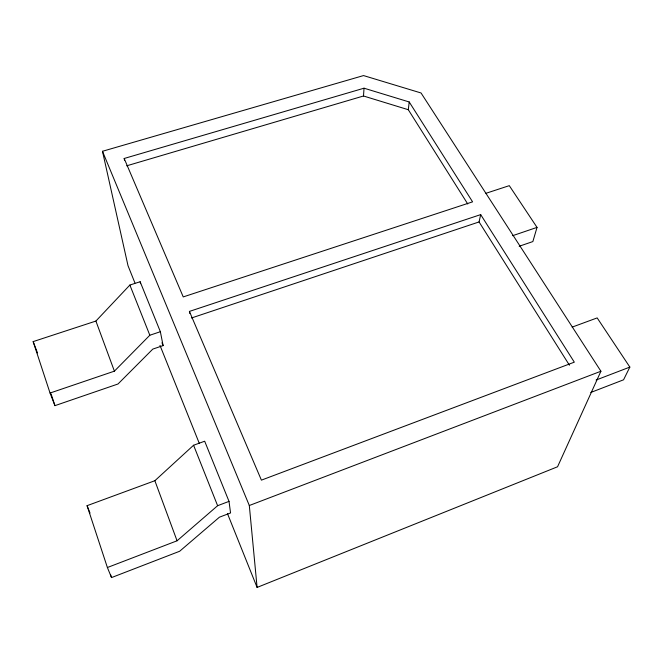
<?xml version="1.0" encoding="UTF-8"?>
<svg xmlns="http://www.w3.org/2000/svg" width="663" height="663" viewBox="0 0 663 663"><rect width="100%" height="100%" fill="white"/><g stroke="black" fill="none" stroke-linecap="round" stroke-linejoin="round"><path stroke-width="0.99" d="M126.699 165.816L363.498 95.994L364.028 88.196L409.212 101.969L472.586 201.85L183.237 296.916L124.18 158.482L364.028 88.196M467.755 203.997L408.3 109.718L409.212 101.969M569.434 365.222L479.067 221.939L480.692 214.613L189.419 311.411L189.726 313.384M485.921 193.314L509.292 185.657L537.03 227.392L532.861 241.572L519.187 246.263M134.945 282.977L128.009 265.689L102.483 151.28L363.531 75.574L421.046 92.977L600.918 371.239L557.558 466.769L257.095 587.426L227.426 513.477M572.169 327.116L597.172 317.909L629.85 367.087L623.56 379.808L590.774 392.471M95.903 321.058L129.873 285.049L140.15 281.742L160.363 331.715L163.115 345.605L152.797 349.094L117.989 384.001L54.946 405.648L50.048 393.043L33.15 341.611L95.903 321.058L114.401 371.156L50.048 393.043M114.401 371.156L149.83 335.238L160.363 331.715M154.869 480.716L193.579 445.246L204.676 441.218L229.017 501.377L230.55 512.938L219.403 517.198L179.656 551.26L111.525 577.581L107.389 567.52L87.068 505.678L154.869 480.716L177.062 540.793L107.389 567.52M177.062 540.793L217.621 505.703L229.017 501.377M596.087 380.04L629.85 367.087M257.095 587.426L249.313 505.513L600.918 371.239M512.656 235.688L537.03 227.392M191.458 318L479.067 221.939M363.498 95.994L408.3 109.718M480.692 214.613L574.315 362.164L261.404 480.145L189.419 311.411M102.483 151.28L249.313 505.513M161.971 342.754L163.115 345.605M159.99 345.398L199.29 443.365M87.068 505.678L90.019 513.038M129.873 285.049L149.83 335.238M193.579 445.246L217.621 505.703M33.15 341.611L37.509 352.948M51.092 393.921L54.946 405.648M110.555 574.63L111.525 577.581M140.15 281.742L140.556 283.673M124.18 158.482L124.561 160.388"/></g></svg>
